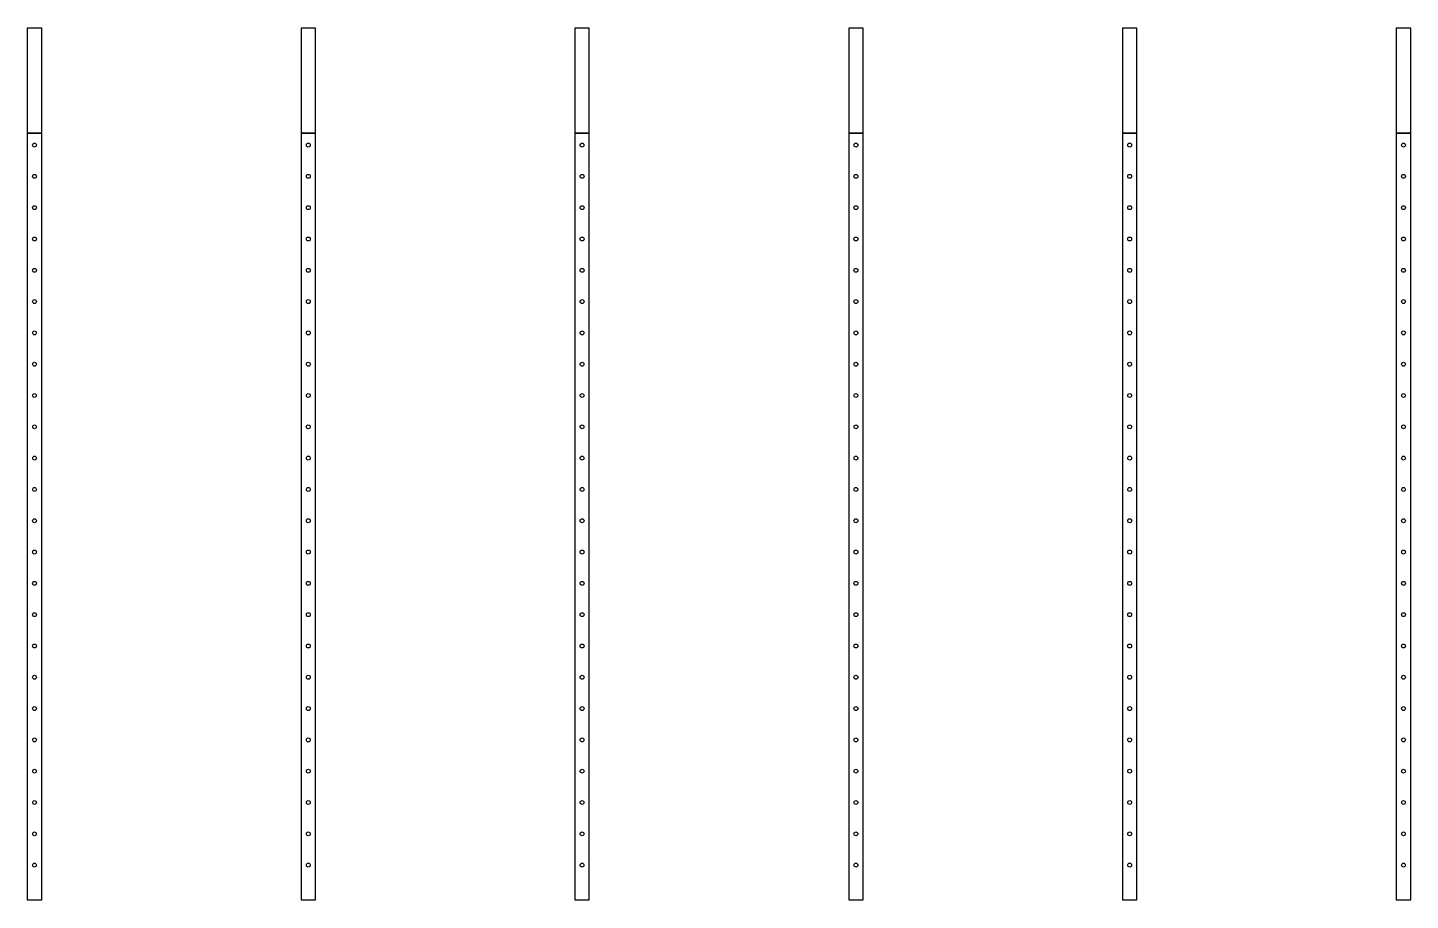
# Model space of a CAD drawing. Header units: millimetres. Extents: x 0 to 3535, y -2230 to 0.
import ezdxf

# ---------------------------------------------------------------- set-up
doc = ezdxf.new("R2010")
doc.units = ezdxf.units.MM
doc.layers.get('0').update_dxf_attribs({"linetype": 'CONTINUOUS'})

msp = doc.modelspace()

# ---------------------------------------------------------------- linework, layer by layer
for points in [[(0, -270), (0, 0), (35, 0), (35, -270)], [(700, -270), (700, 0), (735, 0), (735, -270)], [(1400, -270), (1400, 0), (1435, 0), (1435, -270)], [(2100, -270), (2100, 0), (2135, 0), (2135, -270)], [(2800, -270), (2800, 0), (2835, 0), (2835, -270)], [(3500, -270), (3500, 0), (3535, 0), (3535, -270)], [(35, -270), (35, -2230), (0, -2230), (0, -270)], [(735, -270), (735, -2230), (700, -2230), (700, -270)], [(1435, -270), (1435, -2230), (1400, -2230), (1400, -270)], [(2135, -270), (2135, -2230), (2100, -2230), (2100, -270)], [(2835, -270), (2835, -2230), (2800, -2230), (2800, -270)], [(3535, -270), (3535, -2230), (3500, -2230), (3500, -270)]]:
    msp.add_lwpolyline(points, close=True)
for centre in [(17.5, -300), (717.5, -300), (1417.5, -300), (2117.5, -300), (2817.5, -300), (3517.5, -300), (17.5, -380), (717.5, -380), (1417.5, -380), (2117.5, -380), (2817.5, -380), (3517.5, -380), (17.5, -460), (717.5, -460), (1417.5, -460), (2117.5, -460), (2817.5, -460), (3517.5, -460), (17.5, -540), (717.5, -540), (1417.5, -540), (2117.5, -540), (2817.5, -540), (3517.5, -540), (17.5, -620), (717.5, -620), (1417.5, -620), (2117.5, -620), (2817.5, -620), (3517.5, -620), (17.5, -700), (717.5, -700), (1417.5, -700), (2117.5, -700), (2817.5, -700), (3517.5, -700), (17.5, -780), (717.5, -780), (1417.5, -780), (2117.5, -780), (2817.5, -780), (3517.5, -780), (17.5, -860), (717.5, -860), (1417.5, -860), (2117.5, -860), (2817.5, -860), (3517.5, -860), (17.5, -940), (717.5, -940), (1417.5, -940), (2117.5, -940), (2817.5, -940), (3517.5, -940), (17.5, -1020), (717.5, -1020), (1417.5, -1020), (2117.5, -1020), (2817.5, -1020), (3517.5, -1020), (17.5, -1100), (717.5, -1100), (1417.5, -1100), (2117.5, -1100), (2817.5, -1100), (3517.5, -1100), (17.5, -1180), (717.5, -1180), (1417.5, -1180), (2117.5, -1180), (2817.5, -1180), (3517.5, -1180), (17.5, -1260), (717.5, -1260), (1417.5, -1260), (2117.5, -1260), (2817.5, -1260), (3517.5, -1260), (17.5, -1340), (717.5, -1340), (1417.5, -1340), (2117.5, -1340), (2817.5, -1340), (3517.5, -1340), (17.5, -1420), (717.5, -1420), (1417.5, -1420), (2117.5, -1420), (2817.5, -1420), (3517.5, -1420), (17.5, -1500), (717.5, -1500), (1417.5, -1500), (2117.5, -1500), (2817.5, -1500), (3517.5, -1500), (17.5, -1580), (717.5, -1580), (1417.5, -1580), (2117.5, -1580), (2817.5, -1580), (3517.5, -1580), (17.5, -1660), (717.5, -1660), (1417.5, -1660), (2117.5, -1660), (2817.5, -1660), (3517.5, -1660), (17.5, -1740), (717.5, -1740), (1417.5, -1740), (2117.5, -1740), (2817.5, -1740), (3517.5, -1740), (17.5, -1820), (717.5, -1820), (1417.5, -1820), (2117.5, -1820), (2817.5, -1820), (3517.5, -1820), (17.5, -1900), (717.5, -1900), (1417.5, -1900), (2117.5, -1900), (2817.5, -1900), (3517.5, -1900), (17.5, -1980), (717.5, -1980), (1417.5, -1980), (2117.5, -1980), (2817.5, -1980), (3517.5, -1980), (17.5, -2060), (717.5, -2060), (1417.5, -2060), (2117.5, -2060), (2817.5, -2060), (3517.5, -2060), (17.5, -2140), (717.5, -2140), (1417.5, -2140), (2117.5, -2140), (2817.5, -2140), (3517.5, -2140)]:
    msp.add_circle(centre, 5)

doc.saveas('drawing.dxf')
